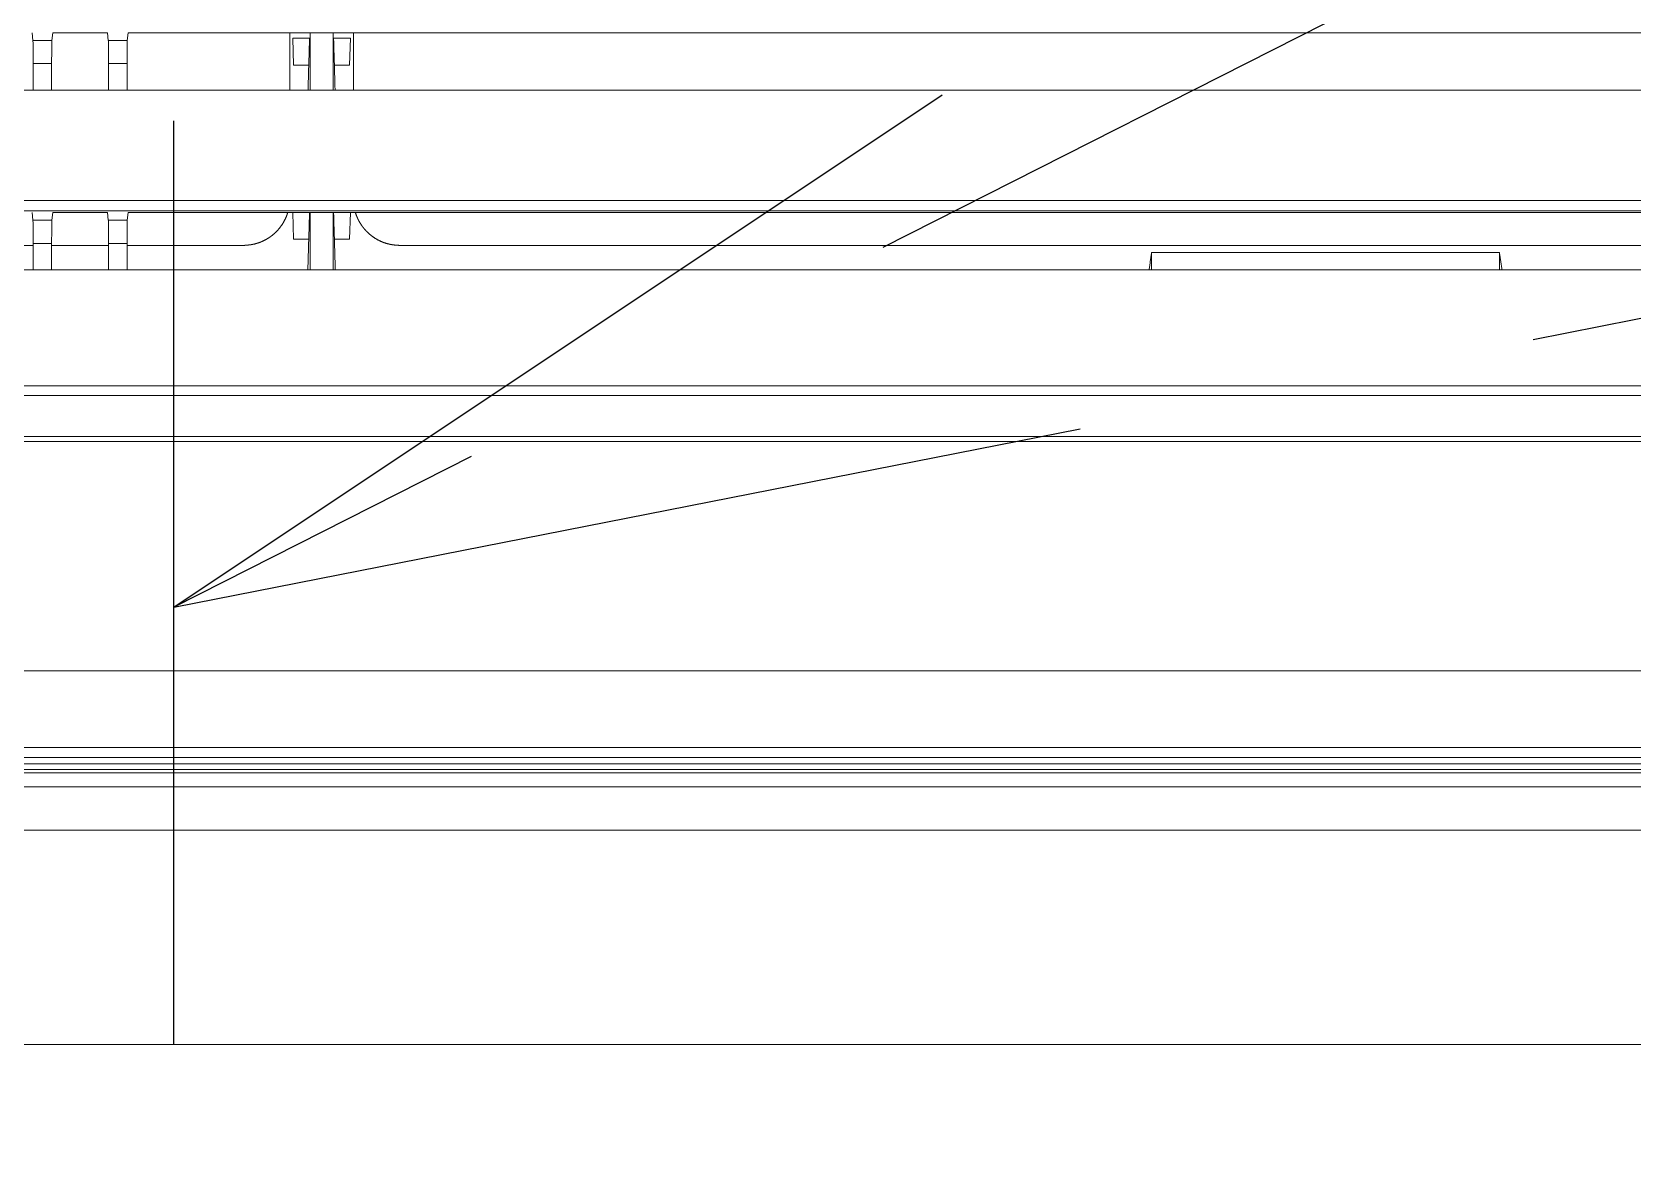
# Model space of a CAD drawing. Header units: inches. Extents: x 3778 to 56227, y -16914 to 35091.
# Drawn here: x 38908.3 to 39046.9, y -11067.5 to -10969.3 of the extents above; entities that cross this region are included whole.
import ezdxf

# ---------------------------------------------------------------- set-up
doc = ezdxf.new("R2010")
doc.units = ezdxf.units.IN
doc.header["$LTSCALE"] = 100
doc.header["$MEASUREMENT"] = 0
doc.linetypes.add('DH-HID2', pattern=[1.2, 0.8, -0.4])
doc.layers.add('2-con', color=2, linetype='Continuous')
doc.layers.add('FU-FURM', color=251, linetype='DH-HID2')
doc.layers.add('mark-B', color=2, linetype='Continuous', lineweight=20)

# ---------------------------------------------------------------- blocks, each defined once
blk = doc.blocks.new('cjscjdeh')
at = {"layer": 'FU-FURM', "color": 8}
for p, q in [((146763.52, 69824.75), (147614.52, 70392.21)), ((147752.52, 70326.21), (146763.52, 69824.75)), ((146763.52, 69824.75), (147938.52, 70056.22))]:
    blk.add_line(p, q, dxfattribs=at)
blk.add_lwpolyline([(146783.52, 71606.88), (147918.52, 71606.88, -0.414214), (147938.52, 71586.88), (147938.52, 69426.88, -0.414214), (147918.52, 69406.88), (146783.52, 69406.88, -0.414214), (146763.52, 69426.88), (146763.52, 71586.88, -0.414214)], format="xyb", close=True, dxfattribs=at)
blk = doc.blocks.new('무풍1way 일반')
at = {"layer": 'mark-B'}
for p, q in [((-420.47, -24.85), (0, -24.85)), ((-420.47, -24.85), (0, -24.85)), ((0, -25.36), (-514.56, -25.36)), ((0, -25.36), (-514.56, -25.36)), ((-380.01, -53.26), (380.01, -53.26)), ((380.01, -53.69), (-380.01, -53.69)), ((-379.23, -57.26), (379.23, -57.26)), ((379.23, -58.09), (-379.23, -58.09)), ((-377.46, -68.13), (-234.95, -68.13)), ((-353.82, -68.13), (-353.82, -69.62)), ((-323.69, -69.62), (-323.69, -68.13)), ((-252.8, -68.13), (-252.8, -73.08)), ((-250.8, -73.08), (-250.8, -68.13)), ((-234.95, -70.42), (-234.95, -68.13)), ((-234.95, -68.13), (-233.35, -68.13)), ((-233.35, -68.13), (-233.35, -70.42)), ((-233.35, -68.13), (-228.42, -68.13)), ((-228.42, -70.42), (-228.42, -68.13)), ((-228.42, -68.13), (-226.82, -68.13)), ((-226.82, -70.42), (-226.82, -68.13)), ((-226.82, -68.13), (-109.43, -68.13)), ((-258.56, -70.25), (-417.21, -70.25)), ((-234.95, -70.25), (-245.04, -70.25)), ((-234.95, -70.42), (-233.35, -70.42)), ((-228.42, -70.25), (-233.35, -70.25)), ((-228.42, -70.42), (-226.82, -70.42)), ((-157.79, -70.25), (-226.82, -70.25)), ((-254.23, -70.78), (-254.3, -73.08)), ((-254.23, -70.78), (-252.91, -70.78)), ((-250.69, -70.78), (-249.37, -70.78)), ((-249.3, -73.08), (-249.37, -70.78)), ((-235.05, -73.08), (-376.58, -73.08)), ((-376.39, -73.25), (376.39, -73.25)), ((-235.05, -73.08), (-234.97, -72.42)), ((-233.33, -72.42), (-234.97, -72.42)), ((-233.33, -72.42), (-233.25, -73.08)), ((-228.52, -73.08), (-233.25, -73.08)), ((-228.52, -73.08), (-228.44, -72.42)), ((-226.8, -72.42), (-228.44, -72.42)), ((-226.72, -73.08), (-226.8, -72.42)), ((376.39, -74.13), (-376.39, -74.13)), ((-374.7, -83.69), (-234.95, -83.69)), ((-254.56, -88.65), (-254.56, -83.69)), ((-252.8, -83.69), (-252.8, -88.65)), ((-250.8, -88.65), (-250.8, -83.69)), ((-249.04, -83.69), (-249.04, -88.65)), ((-234.95, -85.99), (-234.95, -83.69)), ((-234.95, -83.69), (-233.35, -83.69)), ((-233.35, -83.69), (-233.35, -85.99)), ((-233.35, -83.69), (-228.42, -83.69)), ((-228.42, -85.99), (-228.42, -83.69)), ((-228.42, -83.69), (-226.82, -83.69)), ((-226.82, -85.99), (-226.82, -83.69)), ((-226.82, -83.69), (-109.43, -83.69)), ((-254.23, -85.84), (-254.3, -88.19)), ((-254.23, -85.84), (-252.91, -85.84)), ((-250.69, -85.84), (-249.37, -85.84)), ((-249.3, -88.19), (-249.37, -85.84)), ((-234.95, -85.99), (-233.35, -85.99)), ((-228.42, -85.99), (-226.82, -85.99)), ((-235.05, -88.65), (-373.83, -88.65)), ((-254.3, -88.19), (-252.84, -88.19)), ((-250.76, -88.19), (-249.3, -88.19)), ((-235.05, -88.65), (-234.97, -87.99)), ((-233.33, -87.99), (-234.97, -87.99)), ((-233.33, -87.99), (-233.25, -88.65)), ((-228.52, -88.65), (-233.25, -88.65)), ((-228.52, -88.65), (-228.44, -87.99)), ((-226.8, -87.99), (-228.44, -87.99)), ((-226.72, -88.65), (-226.8, -87.99))]:
    blk.add_line(p, q, dxfattribs=at)
for centre, start_param, end_param in [((-234.97, -70.42), 0.069815, 1.570796), ((-233.33, -70.42), 4.712389, 6.21337), ((-228.44, -70.42), 0.069815, 1.570796), ((-226.8, -70.42), 4.712389, 6.21337), ((-234.97, -85.99), 0.069815, 1.570796), ((-233.33, -85.99), 4.712389, 6.21337), ((-228.44, -85.99), 0.069815, 1.570796), ((-226.8, -85.99), 4.712389, 6.21337)]:
    blk.add_ellipse(centre, major_axis=(0, -2.01), ratio=0.008727, start_param=start_param, end_param=end_param, dxfattribs=at)
for points, knots in [([(0, -1.05), (-88.28, -1.05), (-176.56, -1.05), (-308.98, -1.05), (-353.11, -1.05), (-419.32, -1.06), (-441.39, -1.06), (-474.5, -1.06), (-491.05, -1.06), (-510.36, -1.06), (-518.64, -1.06), (-522.78, -1.06), (-524.15, -1.06), (-526.91, -1.06), (-528.29, -1.06), (-529.67, -1.07)], [0, 0, 0, 0, 0.5, 0.5, 0.75, 0.75, 0.875, 0.875, 0.9375, 0.96875, 0.984375, 0.984375, 0.992187, 0.992187, 1, 1, 1, 1]), ([(0, -1.05), (-88.28, -1.05), (-176.56, -1.05), (-308.98, -1.05), (-353.11, -1.05), (-419.32, -1.06), (-441.39, -1.06), (-474.5, -1.06), (-491.05, -1.06), (-510.36, -1.06), (-518.64, -1.06), (-522.78, -1.06), (-524.15, -1.06), (-526.91, -1.06), (-528.29, -1.06), (-529.67, -1.07)], [0, 0, 0, 0, 0.5, 0.5, 0.75, 0.75, 0.875, 0.875, 0.9375, 0.96875, 0.984375, 0.984375, 0.992188, 0.992188, 1, 1, 1, 1]), ([(0, -19.59), (-85.67, -19.59), (-192.75, -19.59), (-321.25, -19.59), (-385.5, -19.59), (-449.76, -19.59), (-492.59, -19.59), (-514.01, -19.59)], [0, 0, 0, 0, 0.5, 0.625, 0.75, 0.875, 1, 1, 1, 1]), ([(0, -19.59), (-85.67, -19.59), (-192.75, -19.59), (-321.25, -19.59), (-385.5, -19.59), (-449.76, -19.59), (-492.59, -19.59), (-514.01, -19.59)], [0, 0, 0, 0, 0.5, 0.625, 0.75, 0.875, 1, 1, 1, 1]), ([(-512.29, -23.37), (-490.94, -23.37), (-469.6, -23.37), (-426.91, -23.37), (-405.56, -23.37), (-362.87, -23.37), (-341.53, -23.37), (-298.84, -23.37), (-192.11, -23.37), (-85.38, -23.37), (0, -23.37)], [0, 0, 0, 0, 0.125, 0.125, 0.25, 0.25, 0.375, 0.375, 0.5, 1, 1, 1, 1]), ([(-512.29, -23.37), (-490.94, -23.37), (-469.6, -23.37), (-426.91, -23.37), (-405.56, -23.37), (-362.87, -23.37), (-341.53, -23.37), (-298.84, -23.37), (-192.11, -23.37), (-85.38, -23.37), (0, -23.37)], [0, 0, 0, 0, 0.125, 0.125, 0.25, 0.25, 0.375, 0.375, 0.5, 1, 1, 1, 1]), ([(0, -24.58), (-85.38, -24.58), (-192.1, -24.58), (-320.17, -24.58), (-362.86, -24.58), (-405.55, -24.58), (-426.89, -24.58), (-469.58, -24.58), (-490.93, -24.58), (-512.27, -24.58)], [0, 0, 0, 0, 0.5, 0.625, 0.75, 0.75, 0.875, 0.875, 1, 1, 1, 1]), ([(0, -24.58), (-85.38, -24.58), (-192.1, -24.58), (-320.17, -24.58), (-362.86, -24.58), (-405.55, -24.58), (-426.89, -24.58), (-469.58, -24.58), (-490.93, -24.58), (-512.27, -24.58)], [0, 0, 0, 0, 0.5, 0.625, 0.75, 0.75, 0.875, 0.875, 1, 1, 1, 1]), ([(-511.17, -25.89), (-510.84, -25.89), (-510.51, -25.89), (-510.01, -25.89), (-509.84, -25.89), (-509.51, -25.89), (-508.68, -25.9), (-507.84, -25.9), (-505.85, -25.9), (-504.52, -25.9), (-501.85, -25.9), (-500.52, -25.9), (-497.86, -25.9), (-491.2, -25.89), (-484.55, -25.89), (-473.9, -25.9), (-468.57, -25.9), (-457.92, -25.9), (-452.6, -25.9), (-425.98, -25.9), (-383.38, -25.89), (-319.48, -25.89), (-234.29, -25.9), (-170.39, -25.9), (-85.2, -25.9), (-42.6, -25.9), (0, -25.9)], [0, 0, 0, 0, 0.001953, 0.001953, 0.00293, 0.00293, 0.003906, 0.007812, 0.007812, 0.015625, 0.015625, 0.023437, 0.023437, 0.03125, 0.0625, 0.0625, 0.09375, 0.09375, 0.125, 0.125, 0.25, 0.375, 0.5, 0.75, 0.75, 1, 1, 1, 1]), ([(0, -26.75), (-42.6, -26.75), (-85.19, -26.75), (-170.39, -26.75), (-234.28, -26.75), (-298.18, -26.75), (-340.78, -26.75), (-362.08, -26.75), (-404.67, -26.75), (-425.97, -26.75), (-452.59, -26.75), (-457.92, -26.75), (-468.57, -26.75), (-473.89, -26.75), (-484.54, -26.75), (-491.2, -26.75), (-497.85, -26.75), (-500.52, -26.75), (-501.85, -26.75), (-504.51, -26.75), (-505.84, -26.75), (-507.84, -26.75), (-508.67, -26.75), (-509.5, -26.75), (-509.83, -26.75), (-510, -26.75), (-510.5, -26.75), (-510.83, -26.75), (-511.17, -26.75)], [0, 0, 0, 0, 0.25, 0.25, 0.5, 0.625, 0.625, 0.75, 0.75, 0.875, 0.875, 0.90625, 0.90625, 0.9375, 0.9375, 0.96875, 0.976562, 0.976562, 0.984375, 0.984375, 0.992187, 0.992187, 0.996094, 0.99707, 0.99707, 0.998047, 0.998047, 1, 1, 1, 1]), ([(-508.58, -33.4), (-487.39, -33.4), (-445.01, -33.4), (-381.43, -33.4), (-317.86, -33.4), (-233.1, -33.4), (-127.14, -33.4), (-42.38, -33.4), (0, -33.4)], [0, 0, 0, 0, 0.125, 0.25, 0.375, 0.5, 0.75, 1, 1, 1, 1]), ([(-254.74, -73.08), (-254.74, -73.07), (-254.75, -73.05), (-254.75, -73.03), (-254.76, -73), (-254.77, -72.97), (-254.78, -72.94), (-254.79, -72.91), (-254.8, -72.89), (-254.81, -72.86), (-254.82, -72.83), (-254.83, -72.8), (-254.84, -72.78), (-254.85, -72.75), (-254.87, -72.72), (-254.88, -72.69), (-254.89, -72.67), (-254.9, -72.64), (-254.91, -72.61), (-254.92, -72.59), (-254.94, -72.56), (-254.95, -72.53), (-254.96, -72.51), (-254.97, -72.48), (-254.99, -72.46), (-255, -72.43), (-255.01, -72.4), (-255.03, -72.38), (-255.04, -72.35), (-255.05, -72.33), (-255.07, -72.3), (-255.08, -72.28), (-255.1, -72.25), (-255.11, -72.23), (-255.13, -72.2), (-255.14, -72.18), (-255.16, -72.15), (-255.17, -72.13), (-255.19, -72.1), (-255.2, -72.08), (-255.22, -72.06), (-255.23, -72.03), (-255.25, -72.01), (-255.26, -71.98), (-255.28, -71.96), (-255.3, -71.94), (-255.31, -71.91), (-255.33, -71.89), (-255.35, -71.87), (-255.36, -71.85), (-255.38, -71.82), (-255.4, -71.8), (-255.42, -71.78), (-255.43, -71.76), (-255.45, -71.73), (-255.47, -71.71), (-255.49, -71.69), (-255.51, -71.67), (-255.52, -71.65), (-255.54, -71.63), (-255.56, -71.61), (-255.58, -71.58), (-255.6, -71.56), (-255.62, -71.54), (-255.64, -71.52), (-255.65, -71.5), (-255.67, -71.48), (-255.69, -71.46), (-255.71, -71.44), (-255.74, -71.42), (-255.77, -71.39), (-255.81, -71.35), (-255.84, -71.32), (-255.88, -71.28), (-255.92, -71.25), (-255.96, -71.21), (-256, -71.18), (-256.04, -71.15), (-256.08, -71.11), (-256.12, -71.08), (-256.16, -71.05), (-256.2, -71.02), (-256.25, -70.99), (-256.29, -70.96), (-256.33, -70.93), (-256.38, -70.9), (-256.42, -70.87), (-256.47, -70.84), (-256.51, -70.82), (-256.56, -70.79), (-256.6, -70.76), (-256.65, -70.74), (-256.7, -70.71), (-256.75, -70.69), (-256.79, -70.66), (-256.84, -70.64), (-256.89, -70.62), (-256.94, -70.59), (-256.99, -70.57), (-257.04, -70.55), (-257.09, -70.53), (-257.14, -70.51), (-257.19, -70.49), (-257.24, -70.47), (-257.3, -70.46), (-257.35, -70.44), (-257.4, -70.42), (-257.45, -70.41), (-257.51, -70.39), (-257.56, -70.38), (-257.61, -70.37), (-257.67, -70.35), (-257.72, -70.34), (-257.78, -70.33), (-257.83, -70.32), (-257.89, -70.31), (-257.94, -70.3), (-258, -70.29), (-258.05, -70.28), (-258.11, -70.28), (-258.17, -70.27), (-258.22, -70.27), (-258.28, -70.26), (-258.34, -70.26), (-258.39, -70.26), (-258.45, -70.25), (-258.51, -70.25), (-258.54, -70.25), (-258.56, -70.25)], [0, 0, 0, 0, 0.004068, 0.009916, 0.015757, 0.021592, 0.027421, 0.033244, 0.039061, 0.044872, 0.050677, 0.056476, 0.062268, 0.068055, 0.073836, 0.07961, 0.085379, 0.091141, 0.096898, 0.102648, 0.108393, 0.114131, 0.119864, 0.12559, 0.13131, 0.137025, 0.142733, 0.148436, 0.154132, 0.159822, 0.165507, 0.171185, 0.176858, 0.182524, 0.188185, 0.193839, 0.199488, 0.20513, 0.210767, 0.216398, 0.222023, 0.227642, 0.233255, 0.238862, 0.244463, 0.250058, 0.255647, 0.26123, 0.266808, 0.272379, 0.277945, 0.283504, 0.289058, 0.294606, 0.300148, 0.305684, 0.311215, 0.316739, 0.322258, 0.32777, 0.333277, 0.338778, 0.344273, 0.349762, 0.355246, 0.360723, 0.366195, 0.371661, 0.377121, 0.382575, 0.392642, 0.402728, 0.412834, 0.42296, 0.433106, 0.443272, 0.453458, 0.463663, 0.473889, 0.484135, 0.494401, 0.504687, 0.514993, 0.525319, 0.535666, 0.546033, 0.556419, 0.566827, 0.577254, 0.587702, 0.59817, 0.608658, 0.619167, 0.629696, 0.640246, 0.650816, 0.661407, 0.672018, 0.68265, 0.693302, 0.703975, 0.714668, 0.725382, 0.736117, 0.746872, 0.757648, 0.768445, 0.779262, 0.7901, 0.800959, 0.811839, 0.82274, 0.833661, 0.844603, 0.855567, 0.866551, 0.877556, 0.888582, 0.899629, 0.910697, 0.921786, 0.932896, 0.944027, 0.95518, 0.966353, 0.977548, 0.988763, 1, 1, 1, 1]), ([(-245.04, -70.25), (-245.05, -70.25), (-245.07, -70.25), (-245.1, -70.25), (-245.13, -70.25), (-245.16, -70.25), (-245.19, -70.26), (-245.22, -70.26), (-245.25, -70.26), (-245.29, -70.26), (-245.32, -70.26), (-245.35, -70.26), (-245.38, -70.27), (-245.41, -70.27), (-245.44, -70.27), (-245.47, -70.28), (-245.5, -70.28), (-245.53, -70.28), (-245.56, -70.29), (-245.59, -70.29), (-245.62, -70.29), (-245.65, -70.3), (-245.68, -70.3), (-245.71, -70.31), (-245.74, -70.31), (-245.77, -70.32), (-245.8, -70.32), (-245.83, -70.33), (-245.86, -70.34), (-245.89, -70.34), (-245.92, -70.35), (-245.95, -70.36), (-245.98, -70.36), (-246.01, -70.37), (-246.03, -70.38), (-246.06, -70.39), (-246.09, -70.39), (-246.12, -70.4), (-246.15, -70.41), (-246.18, -70.42), (-246.21, -70.43), (-246.24, -70.43), (-246.26, -70.44), (-246.29, -70.45), (-246.32, -70.46), (-246.35, -70.47), (-246.38, -70.48), (-246.4, -70.49), (-246.43, -70.5), (-246.46, -70.51), (-246.49, -70.52), (-246.52, -70.53), (-246.54, -70.54), (-246.57, -70.56), (-246.6, -70.57), (-246.62, -70.58), (-246.65, -70.59), (-246.68, -70.6), (-246.7, -70.61), (-246.73, -70.63), (-246.76, -70.64), (-246.78, -70.65), (-246.81, -70.66), (-246.84, -70.68), (-246.86, -70.69), (-246.89, -70.7), (-246.91, -70.72), (-246.94, -70.73), (-246.96, -70.74), (-246.99, -70.76), (-247.02, -70.77), (-247.04, -70.79), (-247.07, -70.8), (-247.09, -70.82), (-247.11, -70.83), (-247.14, -70.85), (-247.16, -70.86), (-247.19, -70.88), (-247.21, -70.89), (-247.24, -70.91), (-247.26, -70.92), (-247.28, -70.94), (-247.31, -70.96), (-247.33, -70.97), (-247.35, -70.99), (-247.38, -71), (-247.4, -71.02), (-247.42, -71.04), (-247.45, -71.05), (-247.47, -71.07), (-247.49, -71.09), (-247.51, -71.11), (-247.54, -71.12), (-247.56, -71.14), (-247.58, -71.16), (-247.6, -71.18), (-247.62, -71.2), (-247.64, -71.21), (-247.67, -71.23), (-247.69, -71.25), (-247.71, -71.27), (-247.73, -71.29), (-247.75, -71.31), (-247.77, -71.33), (-247.79, -71.34), (-247.81, -71.36), (-247.83, -71.38), (-247.85, -71.4), (-247.87, -71.43), (-247.91, -71.46), (-247.94, -71.5), (-247.98, -71.53), (-248.01, -71.57), (-248.05, -71.61), (-248.08, -71.65), (-248.11, -71.69), (-248.15, -71.73), (-248.18, -71.77), (-248.21, -71.81), (-248.24, -71.85), (-248.27, -71.89), (-248.3, -71.94), (-248.33, -71.98), (-248.36, -72.02), (-248.39, -72.07), (-248.42, -72.11), (-248.45, -72.16), (-248.48, -72.2), (-248.5, -72.25), (-248.53, -72.29), (-248.56, -72.34), (-248.58, -72.39), (-248.6, -72.44), (-248.63, -72.48), (-248.65, -72.53), (-248.68, -72.58), (-248.7, -72.63), (-248.72, -72.68), (-248.74, -72.73), (-248.76, -72.78), (-248.78, -72.83), (-248.8, -72.88), (-248.82, -72.93), (-248.83, -72.99), (-248.85, -73.03), (-248.86, -73.06), (-248.86, -73.08)], [0, 0, 0, 0, 0.006094, 0.012181, 0.018262, 0.024337, 0.030405, 0.036468, 0.042524, 0.048574, 0.054618, 0.060656, 0.066687, 0.072712, 0.078731, 0.084744, 0.090751, 0.096752, 0.102746, 0.108734, 0.114716, 0.120692, 0.126662, 0.132625, 0.138583, 0.144534, 0.150479, 0.156418, 0.162351, 0.168278, 0.174198, 0.180113, 0.186021, 0.191924, 0.19782, 0.20371, 0.209594, 0.215471, 0.221343, 0.227209, 0.233068, 0.238922, 0.244769, 0.25061, 0.256445, 0.262275, 0.268098, 0.273915, 0.279725, 0.28553, 0.291329, 0.297122, 0.302908, 0.308689, 0.314464, 0.320232, 0.325995, 0.331751, 0.337502, 0.343246, 0.348985, 0.354717, 0.360443, 0.366164, 0.371878, 0.377587, 0.383289, 0.388985, 0.394676, 0.40036, 0.406039, 0.411711, 0.417378, 0.423038, 0.428693, 0.434341, 0.439984, 0.445621, 0.451251, 0.456876, 0.462495, 0.468108, 0.473715, 0.479316, 0.484911, 0.4905, 0.496084, 0.501661, 0.507233, 0.512798, 0.518358, 0.523912, 0.52946, 0.535002, 0.540538, 0.546068, 0.551593, 0.557111, 0.562624, 0.568131, 0.573632, 0.579127, 0.584616, 0.590099, 0.595577, 0.601049, 0.606515, 0.611975, 0.617429, 0.627495, 0.637582, 0.647688, 0.657814, 0.66796, 0.678125, 0.688311, 0.698517, 0.708743, 0.718989, 0.729255, 0.739541, 0.749847, 0.760173, 0.77052, 0.780886, 0.791273, 0.80168, 0.812108, 0.822556, 0.833024, 0.843512, 0.854021, 0.86455, 0.8751, 0.88567, 0.896261, 0.906872, 0.917503, 0.928156, 0.938828, 0.949522, 0.960236, 0.97097, 0.981726, 0.992502, 1, 1, 1, 1])]:
    blk.add_open_spline(points, degree=3, knots=knots, dxfattribs=at)
for points in [[(-354.05, -68.11), (-353.82, -69.62)], [(-323.69, -69.62), (-323.47, -68.11)], [(-252.99, -68.11), (-252.91, -70.78)], [(-250.69, -70.78), (-250.61, -68.11)], [(-353.82, -69.62), (-323.69, -69.62)], [(-252.91, -70.78), (-252.84, -73.12)], [(-250.76, -73.12), (-250.69, -70.78)], [(-252.97, -83.69), (-252.91, -85.84)], [(-250.69, -85.84), (-250.63, -83.69)], [(-252.91, -85.84), (-252.84, -88.19)], [(-250.76, -88.19), (-250.69, -85.84)]]:
    blk.add_open_spline(points, degree=1, dxfattribs=at)
blk = doc.blocks.new('dpdjzjs')
at = {"layer": 'mark-B', "rotation": 180}
blk.add_blockref('무풍1way 일반', (174652.41, 90772.44), dxfattribs=at)

msp = doc.modelspace()

# ---------------------------------------------------------------- block references
msp.add_blockref('cjscjdeh', (-107842.97, -80843.84))
at = {"layer": '2-con'}
msp.add_blockref('dpdjzjs', (-135970.86, -101830.44), dxfattribs=at)

doc.saveas('drawing.dxf')
